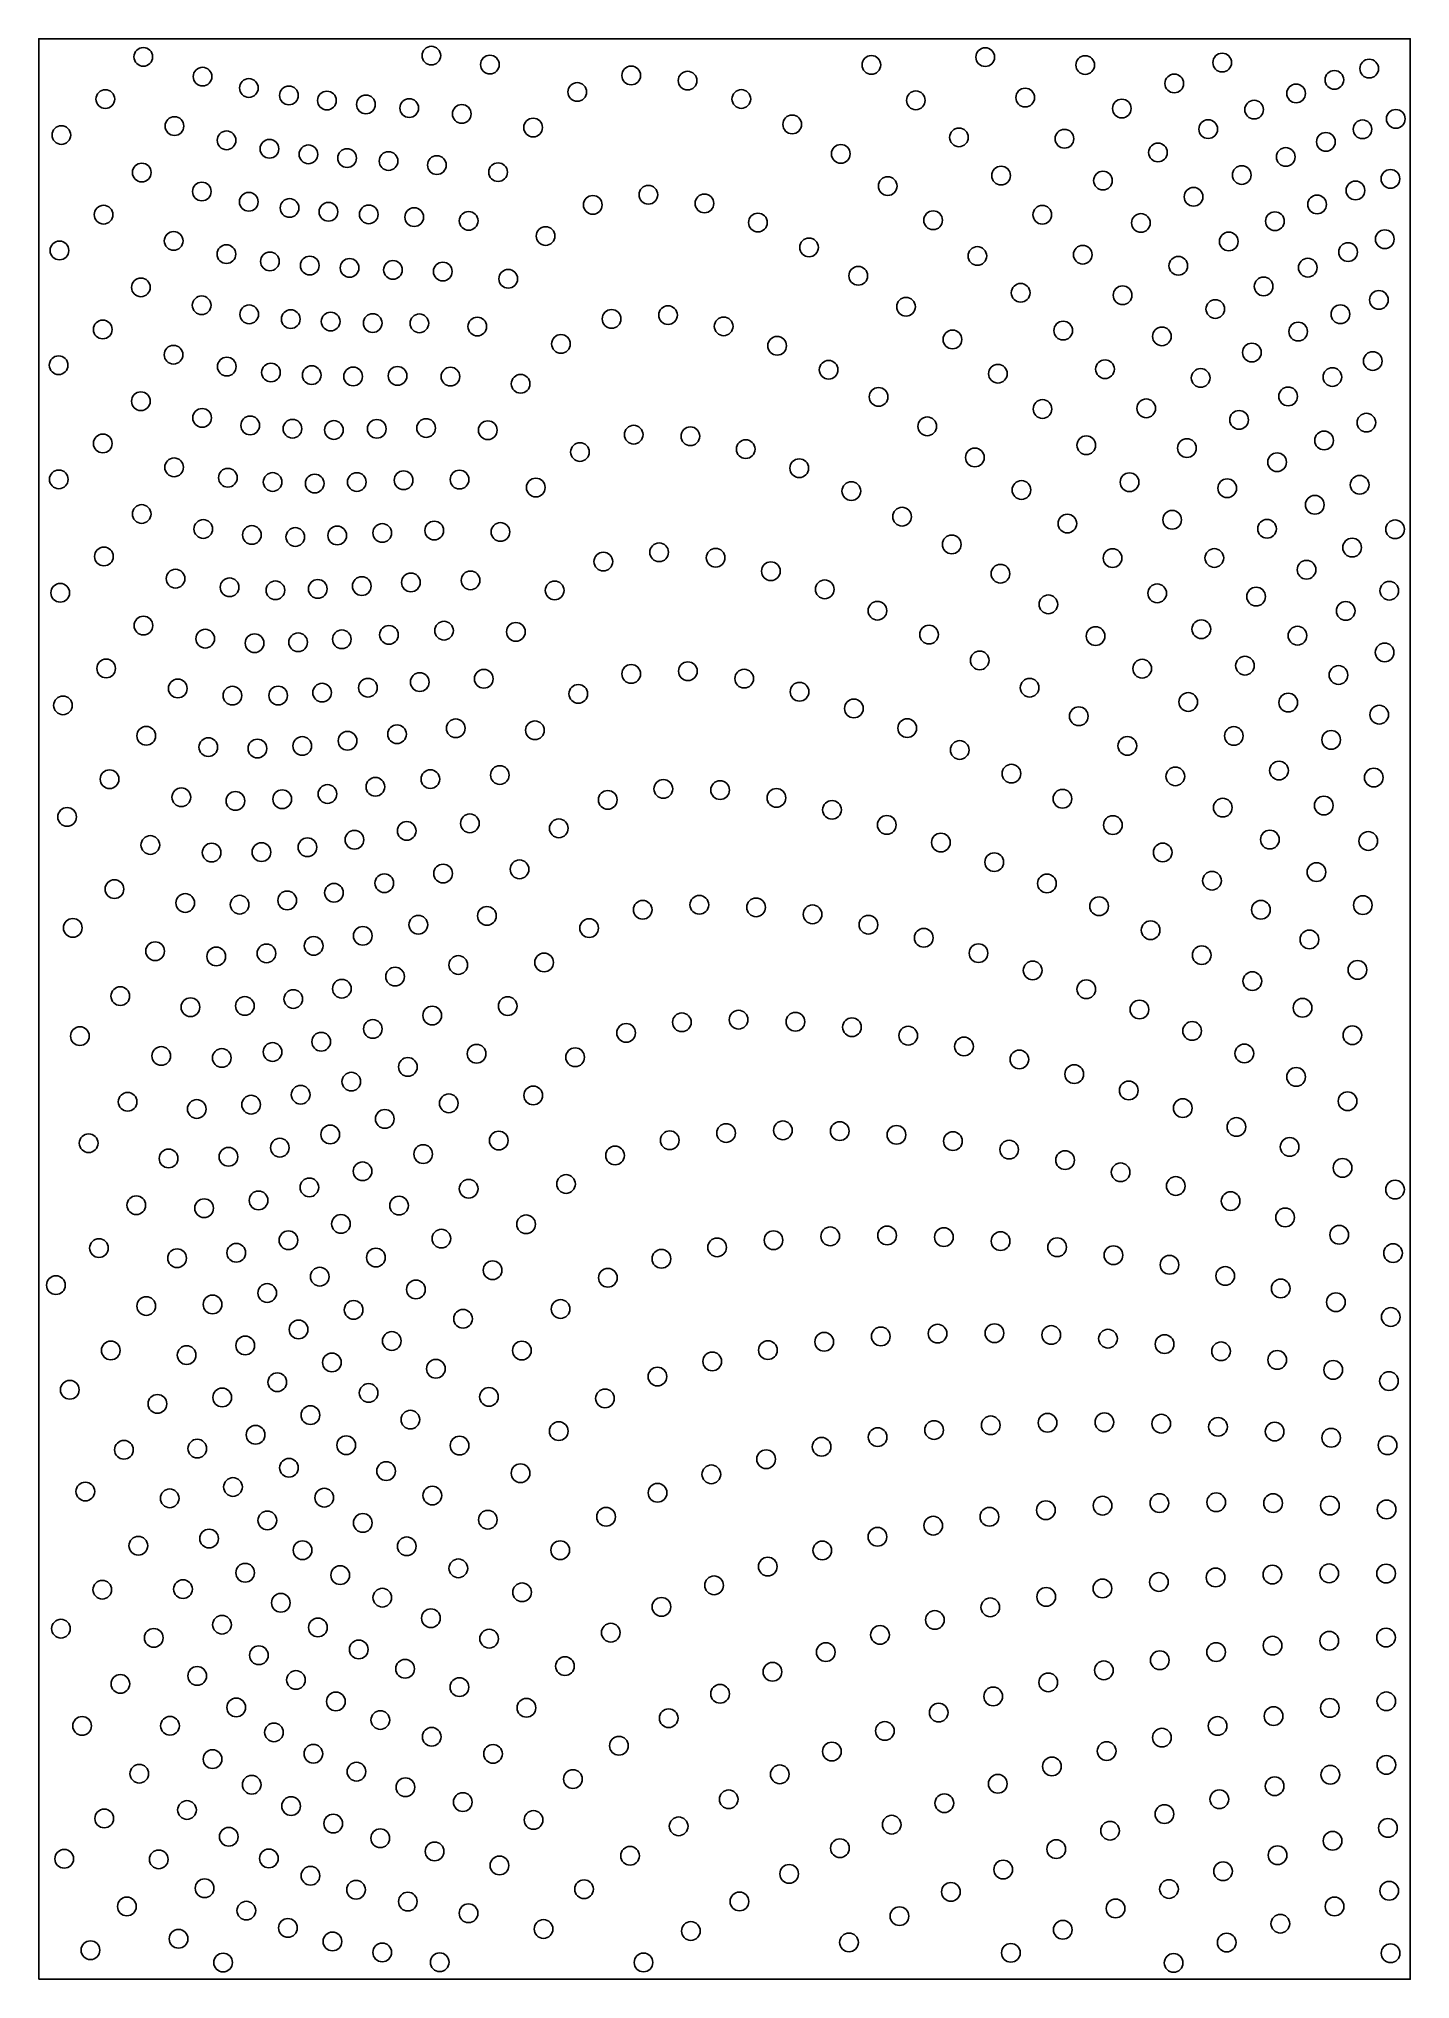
# Model space of a CAD drawing. Header units: millimetres. Extents: x 80 to 410, y -595 to -128.
import ezdxf

# ---------------------------------------------------------------- set-up
doc = ezdxf.new("R2010")
doc.units = ezdxf.units.MM
doc.header["$MEASUREMENT"] = 0
doc.layers.add('Défaut', color=18, linetype='Continuous', true_color=0x000000)

msp = doc.modelspace()

# ---------------------------------------------------------------- linework, layer by layer
at = {"layer": 'Défaut'}
msp.add_lwpolyline([(80.21, -595.01), (410.21, -595.01), (410.21, -128.25), (80.21, -128.25)], close=True, dxfattribs=at)
for centre in [(105.36, -132.59), (174.67, -132.3), (307.95, -132.66), (119.62, -137.35), (188.76, -134.45), (222.76, -137.07), (280.55, -134.53), (332, -134.56), (364.97, -133.97), (400.34, -135.42), (130.76, -140.08), (140.4, -141.86), (209.78, -141.04), (236.33, -138.31), (353.44, -138.99), (382.75, -141.39), (391.96, -138.13), (96.22, -142.75), (149.54, -143.1), (158.93, -144.03), (169.35, -144.91), (181.99, -146.32), (249.26, -142.73), (291.25, -143.05), (317.57, -142.39), (340.82, -145.02), (372.66, -145.29), (85.64, -151.4), (112.86, -149.24), (199.16, -149.59), (261.5, -148.84), (361.6, -149.98), (398.73, -150.02), (406.74, -147.51), (125.39, -152.67), (135.71, -154.71), (145.09, -156.04), (273.2, -155.93), (301.63, -151.96), (327.01, -152.29), (349.51, -155.59), (389.92, -153.04), (104.99, -160.42), (154.39, -156.94), (164.37, -157.65), (176, -158.62), (190.72, -160.33), (380.26, -156.67), (119.44, -164.98), (284.48, -163.67), (311.76, -161.15), (336.28, -162.36), (369.67, -161.02), (397.04, -164.73), (405.45, -161.94), (130.74, -167.46), (140.55, -168.94), (149.91, -169.87), (213.52, -168.2), (226.89, -165.76), (240.38, -167.84), (358.08, -166.26), (387.8, -168.09), (95.8, -170.55), (159.61, -170.48), (170.54, -171.15), (183.65, -172.04), (253.25, -172.45), (295.41, -171.9), (321.68, -170.57), (345.41, -172.55), (377.66, -172.13), (85.19, -179.16), (112.66, -176.87), (202.16, -175.69), (265.55, -178.43), (366.55, -177), (395.26, -179.55), (404.09, -176.45), (125.35, -180.04), (135.83, -181.79), (145.41, -182.79), (154.99, -183.36), (165.43, -183.84), (177.43, -184.23), (306.06, -180.49), (331.42, -180.18), (354.41, -182.85), (385.57, -183.3), (104.78, -188.04), (193.17, -185.98), (277.4, -185.26), (374.94, -187.81), (119.4, -192.35), (288.89, -192.7), (316.48, -189.35), (341, -189.94), (363.31, -193.25), (402.68, -191.06), (95.6, -198.17), (130.84, -194.53), (140.83, -195.68), (150.44, -196.26), (160.56, -196.63), (171.79, -196.69), (185.73, -197.46), (218.04, -195.63), (231.62, -194.71), (245.01, -197.42), (393.41, -194.51), (205.86, -201.65), (257.87, -202.09), (300.07, -200.58), (326.71, -198.44), (350.46, -199.83), (383.25, -198.68), (84.98, -206.77), (112.63, -204.24), (125.45, -207.1), (372.11, -203.72), (401.2, -205.76), (136.08, -208.52), (145.88, -209.16), (155.85, -209.47), (166.53, -209.33), (179.26, -209.51), (196.15, -211.24), (270.27, -207.86), (311, -208.81), (336.77, -207.72), (359.79, -209.83), (391.48, -209.61), (104.77, -215.43), (282.29, -214.39), (380.83, -214.27), (119.51, -219.43), (131.08, -221.25), (294, -221.47), (321.73, -217.3), (346.69, -217.14), (369.03, -219.92), (399.66, -220.58), (95.61, -225.59), (141.25, -222.04), (151.22, -222.35), (161.54, -222.07), (173.41, -221.88), (188.25, -222.4), (223.36, -223.47), (237, -223.86), (332.27, -226.02), (389.48, -224.87), (210.43, -227.65), (250.31, -226.96), (305.45, -228.96), (356.48, -226.7), (378.18, -230.09), (85.03, -234.23), (112.77, -231.33), (125.7, -233.83), (136.48, -234.86), (146.6, -235.23), (156.73, -234.87), (167.99, -234.44), (181.45, -234.28), (263.2, -231.54), (342.67, -234.91), (398.05, -235.53), (199.8, -236.19), (275.73, -237.04), (316.67, -236.78), (366.17, -236.36), (104.97, -242.56), (287.94, -243.2), (327.71, -244.86), (352.93, -243.96), (387.25, -240.34), (119.79, -246.17), (131.48, -247.6), (141.93, -248.09), (152.02, -247.72), (162.86, -247.12), (175.37, -246.53), (191.29, -246.88), (375.76, -246.12), (406.57, -246.24), (95.88, -252.78), (216.05, -254.01), (229.48, -251.77), (243.08, -253.08), (299.89, -249.87), (338.59, -253.16), (363.08, -253.14), (396.24, -250.64), (113.11, -258.11), (184.1, -258.52), (256.37, -256.32), (311.61, -256.92), (385.26, -255.96), (85.37, -261.52), (126.12, -260.19), (137.14, -260.91), (147.34, -260.58), (157.93, -259.89), (169.75, -259.01), (204.34, -260.94), (269.33, -260.68), (349.33, -261.64), (373.13, -262.43), (405.18, -261.01), (282.01, -265.82), (323.14, -264.29), (394.69, -265.87), (105.39, -269.4), (120.26, -272.55), (153.13, -272.7), (164.47, -271.63), (177.72, -270.62), (195.01, -270.91), (294.43, -271.57), (334.5, -271.92), (359.95, -270.27), (383.08, -271.82), (132.13, -273.64), (142.62, -273.42), (404.06, -275.85), (96.42, -279.71), (187.29, -282.2), (222.76, -281.03), (236.4, -280.37), (249.95, -282.16), (306.62, -277.77), (345.72, -279.76), (370.45, -279.04), (392.95, -281.29), (113.66, -284.53), (126.8, -286.25), (137.81, -286.23), (148.38, -285.53), (159.41, -284.34), (171.88, -282.99), (210.03, -285.82), (263.27, -285.31), (318.63, -284.34), (86.03, -288.59), (276.34, -289.34), (330.46, -291.21), (356.8, -287.78), (380.86, -287.92), (402.76, -290.83), (106.07, -295.91), (166.41, -295.53), (180.54, -294.11), (199.59, -294.59), (289.18, -294.07), (367.77, -295.95), (121, -298.64), (132.81, -298.97), (143.61, -298.36), (154.5, -297.11), (301.81, -299.33), (342.14, -298.33), (391.19, -296.89), (191.15, -305.35), (314.25, -305.01), (378.64, -304.26), (97.24, -306.35), (149.67, -309.91), (161.2, -308.18), (174.43, -306.34), (230.49, -308.69), (244.15, -308.97), (353.69, -305.67), (401.44, -305.96), (114.51, -310.7), (127.52, -311.58), (138.78, -311.16), (217.11, -311.32), (257.7, -310.85), (271.08, -313.72), (326.53, -311.05), (365.11, -313.19), (389.42, -312.69), (87.02, -315.43), (168.74, -318.79), (183.94, -316.97), (205.34, -318.17), (284.27, -317.35), (338.66, -317.39), (107.05, -322.18), (121.8, -324.01), (133.79, -323.9), (144.85, -322.72), (156.16, -320.91), (297.28, -321.59), (350.65, -323.97), (376.44, -320.88), (400.12, -321.22), (195.89, -328.03), (310.12, -326.31), (387.66, -328.7), (98.41, -332.79), (163.35, -331.37), (177.49, -329.04), (322.8, -331.44), (362.52, -330.77), (115.45, -336.13), (128.54, -336.53), (139.98, -335.51), (151.24, -333.67), (225.53, -337.76), (239.15, -336.57), (252.81, -337.18), (335.34, -336.91), (374.29, -337.76), (398.81, -336.64), (88.39, -342.12), (171.54, -341.36), (188.04, -339.23), (212.64, -342.17), (266.39, -338.86), (279.84, -341.35), (347.75, -342.67), (146.35, -346.45), (158.18, -344.03), (293.15, -344.5), (385.95, -344.91), (108.2, -347.73), (122.91, -349), (134.99, -348.25), (181.15, -351.05), (201.8, -350.44), (306.33, -348.2), (360.04, -348.68), (397.52, -352.21), (153.14, -356.75), (165.94, -353.84), (319.36, -352.35), (332.27, -356.88), (372.22, -354.92), (99.82, -358.53), (116.71, -361.2), (129.79, -360.9), (141.45, -359.23), (193.04, -360.93), (384.3, -361.34), (174.88, -363.2), (234.95, -364.83), (248.6, -364.2), (262.27, -364.69), (275.88, -366.01), (345.06, -361.75), (90.1, -368.15), (148.17, -369.5), (160.59, -366.43), (221.54, -367.38), (289.41, -368.04), (302.84, -370.65), (357.73, -366.91), (396.29, -367.94), (109.68, -372.93), (124.25, -373.41), (136.46, -371.97), (169.02, -375.57), (185.56, -372.39), (209.27, -373.24), (316.16, -373.76), (370.3, -372.33), (155.41, -379.1), (329.37, -377.3), (382.76, -377.97), (101.59, -383.96), (131.3, -384.64), (143.22, -382.25), (178.87, -384.32), (199.19, -382.42), (342.48, -381.22), (395.14, -383.81), (118.22, -385.69), (163.47, -388.07), (355.48, -385.47), (92.21, -393.91), (150.34, -391.81), (190.89, -393.27), (232.03, -393.21), (245.59, -391.47), (259.26, -390.82), (272.94, -391), (286.59, -391.9), (300.18, -393.41), (368.39, -390.01), (111.44, -397.58), (125.85, -397.19), (138.21, -394.99), (172.7, -396.53), (218.87, -396.87), (313.71, -395.46), (327.16, -397.98), (381.2, -394.81), (158.12, -400.67), (340.53, -400.91), (393.92, -399.84), (133.08, -407.67), (145.32, -404.54), (183.65, -404.87), (207.08, -403.73), (353.8, -404.21), (367, -407.84), (406.56, -405.07), (103.67, -408.83), (119.99, -409.55), (166.89, -408.92), (380.11, -411.76), (140.28, -417.26), (152.92, -413.33), (177.08, -416.87), (197.46, -413.42), (257, -417.25), (270.65, -416.32), (284.33, -416.1), (298, -416.51), (311.65, -417.47), (393.13, -415.94), (94.69, -419.14), (113.48, -421.58), (127.73, -420.27), (161.33, -421.42), (230.03, -421.72), (243.43, -418.97), (325.25, -418.94), (338.8, -420.85), (406.08, -420.35), (147.81, -426.02), (189.41, -424.47), (217.15, -426.28), (352.29, -423.17), (365.7, -425.85), (84.33, -428.06), (135.17, -429.95), (170.96, -429.1), (379.05, -428.86), (106.07, -433.08), (122.02, -432.7), (155.97, -434.01), (182.29, -436.15), (205.77, -433.8), (392.33, -432.16), (405.54, -435.72), (142.72, -438.72), (282.82, -440.39), (296.48, -439.72), (310.17, -439.62), (323.84, -440.04), (337.49, -440.93), (97.53, -443.76), (115.78, -444.88), (129.89, -442.57), (165.15, -441.49), (196.45, -443.78), (255.66, -443.69), (269.2, -441.69), (351.11, -442.25), (364.69, -443.97), (150.74, -446.65), (175.75, -448.17), (229.07, -450.05), (242.26, -446.4), (378.21, -446.05), (391.68, -448.44), (87.67, -453.23), (137.6, -451.41), (159.58, -453.99), (188.53, -454.94), (405.1, -451.13), (108.75, -456.61), (124.34, -455.08), (145.57, -459.32), (216.45, -455.3), (132.38, -464.05), (169.62, -460.41), (205.32, -463.18), (295.64, -462.91), (309.27, -461.77), (322.94, -461.16), (336.62, -461.04), (350.3, -461.38), (363.96, -462.14), (377.59, -463.28), (100.7, -467.66), (118.35, -467.38), (154.19, -466.56), (181.46, -466.65), (268.58, -466.94), (282.06, -464.62), (391.19, -464.76), (404.76, -466.57), (140.41, -471.99), (163.79, -472.78), (196.13, -473.3), (242.04, -473.57), (255.23, -469.92), (91.41, -477.7), (126.94, -476.61), (229.1, -478.01), (111.71, -479.34), (148.9, -479.18), (174.91, -478.66), (322.54, -482.19), (336.18, -481.1), (349.85, -480.48), (363.53, -480.29), (377.21, -480.5), (390.88, -481.08), (404.53, -482.01), (135.2, -484.65), (158.18, -485.26), (188.26, -484.48), (216.71, -483.78), (295.44, -485.91), (308.95, -483.78), (104.16, -490.74), (121.18, -489.02), (143.67, -491.82), (168.75, -490.88), (205.68, -491.82), (268.74, -491.87), (282.02, -488.59), (181.16, -496.18), (255.62, -495.76), (95.49, -501.32), (114.91, -501.18), (129.87, -497.24), (152.73, -497.81), (242.7, -500.27), (336.15, -501.02), (349.74, -499.47), (363.38, -498.37), (377.04, -497.68), (390.72, -497.38), (404.41, -497.43), (138.45, -504.47), (162.87, -503.23), (196.5, -501.94), (230.04, -505.45), (309.17, -505.56), (322.62, -503.04), (85.54, -510.69), (124.29, -509.74), (147.38, -510.41), (174.57, -508.17), (295.83, -508.6), (107.87, -512.9), (157.2, -515.69), (188.58, -513.1), (217.85, -511.65), (282.63, -512.19), (377.09, -514.77), (390.73, -513.61), (404.39, -512.82), (133.16, -517.09), (206.82, -519.7), (269.59, -516.34), (349.96, -518.29), (363.5, -516.32), (99.84, -523.98), (118.33, -522.06), (142.09, -523.03), (168.35, -520.35), (181.42, -524.76), (256.75, -521.07), (323.12, -523.61), (336.5, -520.71), (127.72, -529.64), (151.69, -528.21), (244.14, -526.36), (309.87, -526.99), (404.46, -528.16), (90.63, -534.09), (111.78, -534.06), (162.39, -532.67), (197.54, -529.73), (231.78, -532.23), (296.75, -530.88), (363.86, -534.1), (377.33, -531.73), (390.87, -529.76), (136.8, -535.64), (174.75, -536.7), (219.81, -538.85), (283.8, -535.3), (350.47, -536.9), (122.01, -542.08), (146.28, -540.78), (189.51, -540.81), (271.04, -540.24), (337.17, -540.14), (404.47, -543.45), (104.39, -545.58), (131.44, -548.23), (156.65, -545.09), (208.74, -546.87), (258.51, -545.73), (310.97, -548.01), (324, -543.83), (390.99, -545.83), (168.43, -548.84), (182.24, -552.4), (246.22, -551.74), (298.11, -552.68), (364.28, -551.73), (377.59, -548.58), (95.96, -556.35), (115.87, -554.31), (140.92, -553.37), (151.06, -557.58), (199.26, -556.71), (351.07, -555.29), (125.92, -560.75), (162.38, -561.11), (234.18, -558.24), (285.44, -557.84), (337.98, -559.29), (391.53, -561.72), (404.85, -558.62), (86.33, -566.05), (109.07, -566.19), (135.57, -565.96), (175.45, -564.27), (222.48, -565.33), (272.99, -563.5), (325.04, -563.73), (378.29, -565.19), (145.58, -570.12), (191.06, -567.66), (260.77, -569.67), (312.27, -568.64), (365.17, -569.05), (120.11, -573.14), (156.55, -573.49), (169.01, -576.35), (211.41, -573.36), (248.81, -576.32), (299.69, -574.01), (352.17, -573.32), (405.15, -573.74), (101.4, -577.52), (130.15, -578.52), (183.62, -579.15), (287.31, -579.85), (339.31, -578), (392, -577.52), (113.84, -585.3), (140.16, -582.68), (201.66, -582.94), (237.12, -583.42), (326.62, -583.12), (378.96, -581.66), (92.64, -588.04), (150.87, -585.94), (162.85, -588.57), (275.17, -586.16), (314.12, -588.67), (366.05, -586.19), (405.49, -588.77), (124.56, -591.01), (176.68, -590.94), (225.72, -590.99), (353.28, -591.1)]:
    msp.add_circle(centre, 2.25, dxfattribs=at)

doc.saveas('drawing.dxf')
